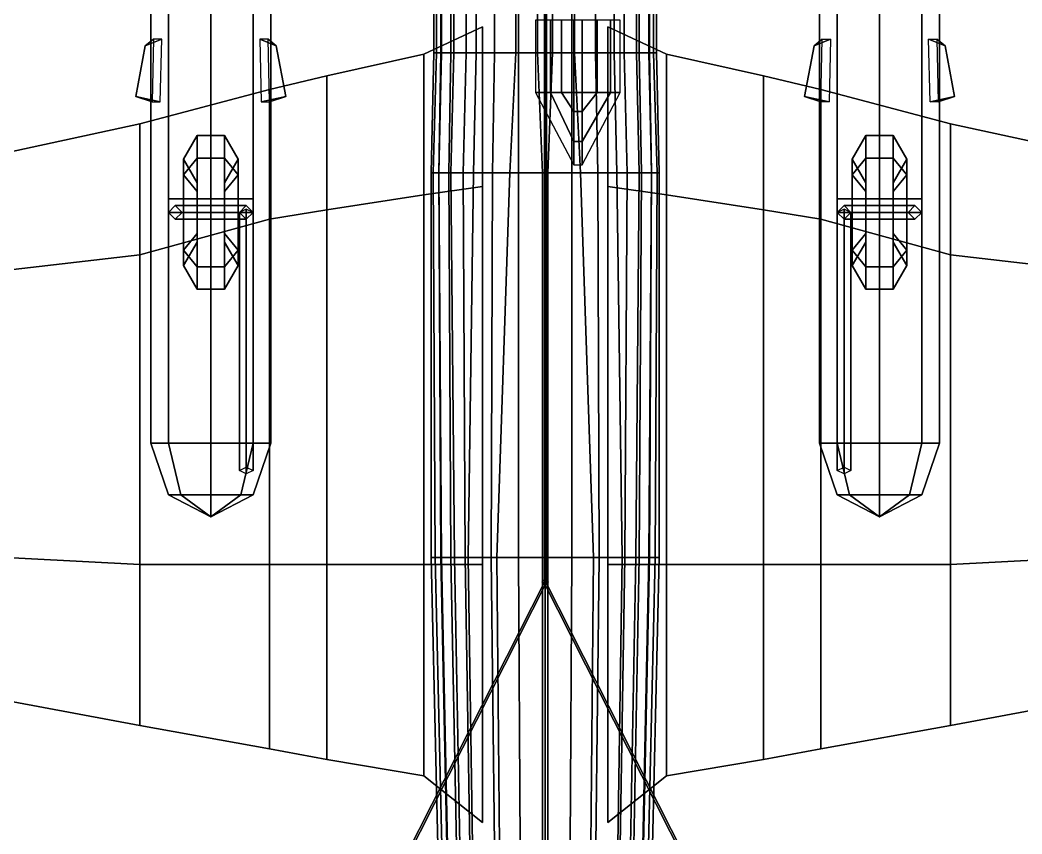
# Model space of a CAD drawing. Header units: millimetres. Extents: x -10.7 to 10.7, y -8.2 to 18.8.
# Drawn here: x -3.85 to 3.49, y -0.98 to 4.98 of the extents above; entities that cross this region are included whole.
import ezdxf

# ---------------------------------------------------------------- set-up
doc = ezdxf.new("R2010")
doc.units = ezdxf.units.MM
for name, color, linetype in [('shassis', 3, 'Continuous'), ('wheel', 2, 'Continuous'), ('wing1', 5, 'Continuous'), ('wing2', 5, 'Continuous')]:
    doc.layers.add(name, color=color, linetype=linetype)

msp = doc.modelspace()

# ---------------------------------------------------------------- linework, layer by layer
for points in [[(-0.815, 6.29, -0.14), (-0.765, 6.29, -0.32), (-0.765, 4.74, -0.32), (-0.815, 4.74, -0.14)], [(-0.815, 6.29, 0.08), (-0.815, 6.29, -0.14), (-0.815, 4.74, -0.14), (-0.815, 4.74, 0.08)], [(-0.795, 6.29, 0.215), (-0.815, 6.29, 0.08), (-0.815, 4.74, 0.08), (-0.795, 4.74, 0.215)], [(-0.76, 6.29, 0.39), (-0.795, 6.29, 0.215), (-0.795, 4.74, 0.215), (-0.76, 4.74, 0.39)], [(-0.765, 6.29, -0.32), (-0.67, 6.29, -0.46), (-0.67, 4.74, -0.46), (-0.765, 4.74, -0.32)], [(-0.69, 6.29, 0.565), (-0.76, 6.29, 0.39), (-0.76, 4.74, 0.39), (-0.69, 4.74, 0.565)], [(-0.58, 6.29, 0.74), (-0.69, 6.29, 0.565), (-0.69, 4.74, 0.565), (-0.58, 4.74, 0.74)], [(-0.67, 6.29, -0.46), (-0.505, 6.29, -0.58), (-0.505, 4.74, -0.58), (-0.67, 4.74, -0.46)], [(-0.37, 6.29, 0.94), (-0.58, 6.29, 0.74), (-0.58, 4.74, 0.74), (-0.37, 4.74, 0.94)], [(-0.505, 6.29, -0.58), (-0.215, 6.29, -0.67), (-0.215, 4.74, -0.67), (-0.505, 4.74, -0.58)], [(-0.195, 6.29, 1.03), (-0.37, 6.29, 0.94), (-0.37, 4.74, 0.94), (-0.195, 4.74, 1.03)], [(-0.215, 6.29, -0.67), (0, 6.29, -0.68), (0, 4.74, -0.68), (-0.215, 4.74, -0.67)], [(-0.055, 6.29, 1.06), (-0.195, 6.29, 1.03), (-0.195, 4.74, 1.03), (-0.055, 4.74, 1.06)], [(-0.055, 4.74, 1.06), (0.055, 4.74, 1.06), (0.055, 6.29, 1.06), (-0.055, 6.29, 1.06)], [(0.215, 4.74, -0.67), (0, 4.74, -0.68), (0, 6.29, -0.68), (0.215, 6.29, -0.67)], [(0.055, 4.74, 1.06), (0.195, 4.74, 1.03), (0.195, 6.29, 1.03), (0.055, 6.29, 1.06)], [(0.195, 4.74, 1.03), (0.37, 4.74, 0.94), (0.37, 6.29, 0.94), (0.195, 6.29, 1.03)], [(0.505, 4.74, -0.58), (0.215, 4.74, -0.67), (0.215, 6.29, -0.67), (0.505, 6.29, -0.58)], [(0.37, 4.74, 0.94), (0.58, 4.74, 0.74), (0.58, 6.29, 0.74), (0.37, 6.29, 0.94)], [(0.67, 4.74, -0.46), (0.505, 4.74, -0.58), (0.505, 6.29, -0.58), (0.67, 6.29, -0.46)], [(0.58, 4.74, 0.74), (0.69, 4.74, 0.565), (0.69, 6.29, 0.565), (0.58, 6.29, 0.74)], [(0.765, 4.74, -0.32), (0.67, 4.74, -0.46), (0.67, 6.29, -0.46), (0.765, 6.29, -0.32)], [(0.69, 4.74, 0.565), (0.76, 4.74, 0.39), (0.76, 6.29, 0.39), (0.69, 6.29, 0.565)], [(0.76, 4.74, 0.39), (0.795, 4.74, 0.215), (0.795, 6.29, 0.215), (0.76, 6.29, 0.39)], [(0.815, 4.74, -0.14), (0.765, 4.74, -0.32), (0.765, 6.29, -0.32), (0.815, 6.29, -0.14)], [(0.795, 4.74, 0.215), (0.815, 4.74, 0.08), (0.815, 6.29, 0.08), (0.795, 6.29, 0.215)], [(0.815, 4.74, 0.08), (0.815, 4.74, -0.14), (0.815, 6.29, -0.14), (0.815, 6.29, 0.08)], [(-0.005, 5.74, -0.67), (-0.005, 5.78, -0.68), (-0.005, 0.86, -1.2287), (-0.005, 0.86, -1.2113)], [(-0.005, 5.78, -0.68), (0.01, 5.74, -0.68), (0.01, 0.86, -1.22), (-0.005, 0.86, -1.2287)], [(0.01, 5.74, -0.68), (-0.005, 5.74, -0.67), (-0.005, 0.86, -1.2113), (0.01, 0.86, -1.22)], [(-0.815, 4.74, -0.14), (-0.765, 4.74, -0.32), (-0.78, 3.86, -0.32), (-0.835, 3.86, -0.11)], [(-0.815, 4.74, 0.08), (-0.815, 4.74, -0.14), (-0.835, 3.86, -0.11), (-0.835, 3.86, 0.105)], [(-0.795, 4.74, 0.215), (-0.815, 4.74, 0.08), (-0.835, 3.86, 0.105), (-0.82, 3.86, 0.215)], [(-0.76, 4.74, 0.39), (-0.795, 4.74, 0.215), (-0.82, 3.86, 0.215), (-0.78, 3.86, 0.39)], [(-0.765, 4.74, -0.32), (-0.67, 4.74, -0.46), (-0.69, 3.86, -0.46), (-0.78, 3.86, -0.32)], [(-0.69, 4.74, 0.565), (-0.76, 4.74, 0.39), (-0.78, 3.86, 0.39), (-0.705, 3.86, 0.565)], [(-0.58, 4.74, 0.74), (-0.69, 4.74, 0.565), (-0.705, 3.86, 0.565), (-0.6, 3.86, 0.74)], [(-0.67, 4.74, -0.46), (-0.505, 4.74, -0.58), (-0.525, 3.86, -0.57), (-0.69, 3.86, -0.46)], [(-0.37, 4.74, 0.94), (-0.58, 4.74, 0.74), (-0.6, 3.86, 0.74), (-0.385, 3.86, 0.94)], [(-0.505, 4.74, -0.58), (-0.215, 4.74, -0.67), (-0.26, 3.86, -0.655), (-0.525, 3.86, -0.57)], [(-0.195, 4.74, 1.03), (-0.37, 4.74, 0.94), (-0.385, 3.86, 0.94), (-0.195, 3.86, 1.025)], [(-0.215, 4.74, -0.67), (0, 4.74, -0.68), (0, 3.86, -0.68), (-0.26, 3.86, -0.655)], [(-0.055, 4.74, 1.06), (-0.195, 4.74, 1.03), (-0.195, 3.86, 1.025), (-0.02, 3.86, 1.06)], [(-0.02, 3.86, 1.06), (0.02, 3.86, 1.06), (0.055, 4.74, 1.06), (-0.055, 4.74, 1.06)], [(0.26, 3.86, -0.655), (0, 3.86, -0.68), (0, 4.74, -0.68), (0.215, 4.74, -0.67)], [(0.02, 3.86, 1.06), (0.195, 3.86, 1.025), (0.195, 4.74, 1.03), (0.055, 4.74, 1.06)], [(0.195, 3.86, 1.025), (0.385, 3.86, 0.94), (0.37, 4.74, 0.94), (0.195, 4.74, 1.03)], [(0.525, 3.86, -0.57), (0.26, 3.86, -0.655), (0.215, 4.74, -0.67), (0.505, 4.74, -0.58)], [(0.385, 3.86, 0.94), (0.6, 3.86, 0.74), (0.58, 4.74, 0.74), (0.37, 4.74, 0.94)], [(0.69, 3.86, -0.46), (0.525, 3.86, -0.57), (0.505, 4.74, -0.58), (0.67, 4.74, -0.46)], [(0.6, 3.86, 0.74), (0.705, 3.86, 0.565), (0.69, 4.74, 0.565), (0.58, 4.74, 0.74)], [(0.78, 3.86, -0.32), (0.69, 3.86, -0.46), (0.67, 4.74, -0.46), (0.765, 4.74, -0.32)], [(0.705, 3.86, 0.565), (0.78, 3.86, 0.39), (0.76, 4.74, 0.39), (0.69, 4.74, 0.565)], [(0.78, 3.86, 0.39), (0.82, 3.86, 0.215), (0.795, 4.74, 0.215), (0.76, 4.74, 0.39)], [(0.835, 3.86, -0.11), (0.78, 3.86, -0.32), (0.765, 4.74, -0.32), (0.815, 4.74, -0.14)], [(0.82, 3.86, 0.215), (0.835, 3.86, 0.105), (0.815, 4.74, 0.08), (0.795, 4.74, 0.215)], [(0.835, 3.86, 0.105), (0.835, 3.86, -0.11), (0.815, 4.74, -0.14), (0.815, 4.74, 0.08)], [(-0.835, 3.86, -0.11), (-0.78, 3.86, -0.32), (-0.76, 1.04, -0.365), (-0.835, 1.04, -0.15)], [(-0.835, 3.86, 0.105), (-0.835, 3.86, -0.11), (-0.835, 1.04, -0.15), (-0.835, 1.04, 0.045)], [(-0.82, 3.86, 0.215), (-0.835, 3.86, 0.105), (-0.835, 1.04, 0.045), (-0.805, 1.04, 0.235)], [(-0.78, 3.86, 0.39), (-0.82, 3.86, 0.215), (-0.805, 1.04, 0.235), (-0.765, 1.04, 0.39)], [(-0.78, 3.86, -0.32), (-0.69, 3.86, -0.46), (-0.665, 1.04, -0.485), (-0.76, 1.04, -0.365)], [(-0.705, 3.86, 0.565), (-0.78, 3.86, 0.39), (-0.765, 1.04, 0.39), (-0.69, 1.04, 0.565)], [(-0.6, 3.86, 0.74), (-0.705, 3.86, 0.565), (-0.69, 1.04, 0.565), (-0.585, 1.04, 0.74)], [(-0.69, 3.86, -0.46), (-0.525, 3.86, -0.57), (-0.565, 1.04, -0.555), (-0.665, 1.04, -0.485)], [(-0.385, 3.86, 0.94), (-0.6, 3.86, 0.74), (-0.585, 1.04, 0.74), (-0.395, 1.04, 0.92)], [(-0.525, 3.86, -0.57), (-0.26, 3.86, -0.655), (-0.355, 1.04, -0.635), (-0.565, 1.04, -0.555)], [(-0.195, 3.86, 1.025), (-0.385, 3.86, 0.94), (-0.395, 1.04, 0.92), (-0.195, 1.04, 1.025)], [(-0.26, 3.86, -0.655), (0, 3.86, -0.68), (0, 1.04, -0.665), (-0.355, 1.04, -0.635)], [(-0.02, 3.86, 1.06), (-0.195, 3.86, 1.025), (-0.195, 1.04, 1.025), (-0.02, 1.04, 1.055)], [(0.02, 3.86, 1.06), (-0.02, 3.86, 1.06), (-0.02, 1.04, 1.055), (0.02, 1.04, 1.055)], [(0.355, 1.04, -0.635), (0, 1.04, -0.665), (0, 3.86, -0.68), (0.26, 3.86, -0.655)], [(0.02, 1.04, 1.055), (0.195, 1.04, 1.025), (0.195, 3.86, 1.025), (0.02, 3.86, 1.06)], [(0.195, 1.04, 1.025), (0.395, 1.04, 0.92), (0.385, 3.86, 0.94), (0.195, 3.86, 1.025)], [(0.565, 1.04, -0.555), (0.355, 1.04, -0.635), (0.26, 3.86, -0.655), (0.525, 3.86, -0.57)], [(0.395, 1.04, 0.92), (0.585, 1.04, 0.74), (0.6, 3.86, 0.74), (0.385, 3.86, 0.94)], [(0.665, 1.04, -0.485), (0.565, 1.04, -0.555), (0.525, 3.86, -0.57), (0.69, 3.86, -0.46)], [(0.585, 1.04, 0.74), (0.69, 1.04, 0.565), (0.705, 3.86, 0.565), (0.6, 3.86, 0.74)], [(0.76, 1.04, -0.365), (0.665, 1.04, -0.485), (0.69, 3.86, -0.46), (0.78, 3.86, -0.32)], [(0.69, 1.04, 0.565), (0.765, 1.04, 0.39), (0.78, 3.86, 0.39), (0.705, 3.86, 0.565)], [(0.835, 1.04, -0.15), (0.76, 1.04, -0.365), (0.78, 3.86, -0.32), (0.835, 3.86, -0.11)], [(0.765, 1.04, 0.39), (0.805, 1.04, 0.235), (0.82, 3.86, 0.215), (0.78, 3.86, 0.39)], [(0.805, 1.04, 0.235), (0.835, 1.04, 0.045), (0.835, 3.86, 0.105), (0.82, 3.86, 0.215)], [(0.835, 1.04, 0.045), (0.835, 1.04, -0.15), (0.835, 3.86, -0.11), (0.835, 3.86, 0.105)], [(-0.805, 1.04, 0.235), (-0.835, 1.04, 0.045), (-0.7862, -1.07, 0.0944), (-0.7579, -1.07, 0.2733)], [(-0.835, 1.04, 0.045), (-0.835, 1.04, -0.15), (-0.7862, -1.07, -0.0892), (-0.7862, -1.07, 0.0944)], [(-0.835, 1.04, -0.15), (-0.76, 1.04, -0.365), (-0.7155, -1.07, -0.2916), (-0.7862, -1.07, -0.0892)], [(-0.765, 1.04, 0.39), (-0.805, 1.04, 0.235), (-0.7579, -1.07, 0.2733), (-0.7202, -1.07, 0.4192)], [(-0.69, 1.04, 0.565), (-0.765, 1.04, 0.39), (-0.7202, -1.07, 0.4192), (-0.6496, -1.07, 0.584)], [(-0.76, 1.04, -0.365), (-0.665, 1.04, -0.485), (-0.6261, -1.07, -0.4046), (-0.7155, -1.07, -0.2916)], [(-0.585, 1.04, 0.74), (-0.69, 1.04, 0.565), (-0.6496, -1.07, 0.584), (-0.5508, -1.07, 0.7487)], [(-0.665, 1.04, -0.485), (-0.565, 1.04, -0.555), (-0.5319, -1.07, -0.4705), (-0.6261, -1.07, -0.4046)], [(-0.395, 1.04, 0.92), (-0.585, 1.04, 0.74), (-0.5508, -1.07, 0.7487), (-0.3719, -1.07, 0.9182)], [(-0.565, 1.04, -0.555), (-0.355, 1.04, -0.635), (-0.3342, -1.07, -0.5458), (-0.5319, -1.07, -0.4705)], [(-0.195, 1.04, 1.025), (-0.395, 1.04, 0.92), (-0.3719, -1.07, 0.9182), (-0.1836, -1.07, 1.017)], [(-0.355, 1.04, -0.635), (0, 1.04, -0.665), (0, -1.07, -0.5741), (-0.3342, -1.07, -0.5458)], [(-0.02, 1.04, 1.055), (-0.195, 1.04, 1.025), (-0.1836, -1.07, 1.017), (-0.0188, -1.07, 1.0453)], [(-0.0188, -1.07, 1.0453), (0.0188, -1.07, 1.0453), (0.02, 1.04, 1.055), (-0.02, 1.04, 1.055)], [(0.3342, -1.07, -0.5458), (0, -1.07, -0.5741), (0, 1.04, -0.665), (0.355, 1.04, -0.635)], [(0.0188, -1.07, 1.0453), (0.1836, -1.07, 1.017), (0.195, 1.04, 1.025), (0.02, 1.04, 1.055)], [(0.1836, -1.07, 1.017), (0.3719, -1.07, 0.9182), (0.395, 1.04, 0.92), (0.195, 1.04, 1.025)], [(0.5319, -1.07, -0.4705), (0.3342, -1.07, -0.5458), (0.355, 1.04, -0.635), (0.565, 1.04, -0.555)], [(0.3719, -1.07, 0.9182), (0.5508, -1.07, 0.7487), (0.585, 1.04, 0.74), (0.395, 1.04, 0.92)], [(0.6261, -1.07, -0.4046), (0.5319, -1.07, -0.4705), (0.565, 1.04, -0.555), (0.665, 1.04, -0.485)], [(0.5508, -1.07, 0.7487), (0.6496, -1.07, 0.584), (0.69, 1.04, 0.565), (0.585, 1.04, 0.74)], [(0.7155, -1.07, -0.2916), (0.6261, -1.07, -0.4046), (0.665, 1.04, -0.485), (0.76, 1.04, -0.365)], [(0.6496, -1.07, 0.584), (0.7202, -1.07, 0.4192), (0.765, 1.04, 0.39), (0.69, 1.04, 0.565)], [(0.7862, -1.07, -0.0892), (0.7155, -1.07, -0.2916), (0.76, 1.04, -0.365), (0.835, 1.04, -0.15)], [(0.7202, -1.07, 0.4192), (0.7579, -1.07, 0.2733), (0.805, 1.04, 0.235), (0.765, 1.04, 0.39)], [(0.7579, -1.07, 0.2733), (0.7862, -1.07, 0.0944), (0.835, 1.04, 0.045), (0.805, 1.04, 0.235)], [(0.7862, -1.07, 0.0944), (0.7862, -1.07, -0.0892), (0.835, 1.04, -0.15), (0.835, 1.04, 0.045)], [(0, 0.885, -1.23), (-0.025, 0.86, -1.23), (-0.025, 0.86, -0.64), (0, 0.885, -0.64)], [(0.025, 0.86, -1.23), (0, 0.885, -1.23), (0, 0.885, -0.64), (0.025, 0.86, -0.64)], [(-0.025, 0.86, -1.23), (0, 0.835, -1.23), (0, 0.835, -0.64), (-0.025, 0.86, -0.64)], [(0, 0.835, -1.23), (0.025, 0.86, -1.23), (0.025, 0.86, -0.64), (0, 0.835, -0.64)]]:
    msp.add_3dface(points)
at = {"color": 4}
for points in [[(0.04, 4.98, 1.2), (-0.07, 4.98, 0.72), (-0.07, 4.45, 0.72), (0.04, 4.45, 1.1)], [(0.12, 4.98, 1.32), (0.04, 4.98, 1.2), (0.04, 4.45, 1.1), (0.12, 4.45, 1.19)], [(0.21, 4.98, 1.35), (0.12, 4.98, 1.32), (0.12, 4.45, 1.19), (0.21, 4.45, 1.23)], [(0.27, 4.98, 1.35), (0.21, 4.98, 1.35), (0.21, 4.45, 1.23), (0.27, 4.45, 1.23)], [(0.27, 4.45, 1.23), (0.38, 4.45, 1.19), (0.38, 4.98, 1.32), (0.27, 4.98, 1.35)], [(0.38, 4.45, 1.19), (0.48, 4.45, 1.1), (0.48, 4.98, 1.2), (0.38, 4.98, 1.32)], [(0.48, 4.45, 1.1), (0.55, 4.45, 0.72), (0.55, 4.98, 0.72), (0.48, 4.98, 1.2)], [(0.04, 4.45, 1.1), (-0.07, 4.45, 0.72), (0.21, 3.92, 0.97), (0.21, 4.09, 1.1)], [(0.12, 4.45, 1.19), (0.04, 4.45, 1.1), (0.21, 4.09, 1.1), (0.21, 4.31, 1.19)], [(0.21, 4.45, 1.23), (0.12, 4.45, 1.19), (0.21, 4.31, 1.19), (0.21, 4.45, 1.23)], [(0.21, 4.45, 1.23), (0.21, 4.31, 1.19), (0.27, 4.31, 1.19), (0.27, 4.45, 1.23)], [(0.27, 4.31, 1.19), (0.27, 4.09, 1.1), (0.48, 4.45, 1.1), (0.38, 4.45, 1.19)], [(0.27, 4.45, 1.23), (0.27, 4.31, 1.19), (0.38, 4.45, 1.19), (0.27, 4.45, 1.23)], [(0.27, 4.09, 1.1), (0.27, 3.92, 0.97), (0.55, 4.45, 0.72), (0.48, 4.45, 1.1)], [(0.21, 4.31, 1.19), (0.21, 4.09, 1.1), (0.27, 4.09, 1.1), (0.27, 4.31, 1.19)], [(0.21, 4.09, 1.1), (0.21, 3.92, 0.97), (0.27, 3.92, 0.97), (0.27, 4.09, 1.1)]]:
    msp.add_3dface(points, dxfattribs=at)
at = {"layer": 'shassis'}
for points in [[(-2.71, 3.62, -1.92), (-2.76, 3.57, -1.97), (-2.76, 3.57, -0.35), (-2.71, 3.62, -0.35)], [(-2.19, 3.62, -1.92), (-2.14, 3.57, -1.97), (-2.76, 3.57, -1.97), (-2.71, 3.62, -1.92)], [(-2.66, 3.57, -1.87), (-2.71, 3.62, -1.92), (-2.71, 3.62, -0.35), (-2.66, 3.57, -0.35)], [(-2.24, 3.57, -1.87), (-2.19, 3.62, -1.92), (-2.71, 3.62, -1.92), (-2.66, 3.57, -1.87)], [(-2.19, 3.62, -1.92), (-2.24, 3.57, -1.87), (-2.24, 3.57, -0.35), (-2.19, 3.62, -0.35)], [(-2.14, 3.57, -1.97), (-2.19, 3.62, -1.92), (-2.19, 3.62, -0.35), (-2.14, 3.57, -0.35)], [(2.19, 3.62, -1.92), (2.14, 3.57, -1.97), (2.14, 3.57, -0.35), (2.19, 3.62, -0.35)], [(2.71, 3.62, -1.92), (2.76, 3.57, -1.97), (2.14, 3.57, -1.97), (2.19, 3.62, -1.92)], [(2.24, 3.57, -1.87), (2.19, 3.62, -1.92), (2.19, 3.62, -0.35), (2.24, 3.57, -0.35)], [(2.66, 3.57, -1.87), (2.71, 3.62, -1.92), (2.19, 3.62, -1.92), (2.24, 3.57, -1.87)], [(2.71, 3.62, -1.92), (2.66, 3.57, -1.87), (2.66, 3.57, -0.35), (2.71, 3.62, -0.35)], [(2.76, 3.57, -1.97), (2.71, 3.62, -1.92), (2.71, 3.62, -0.35), (2.76, 3.57, -0.35)], [(-2.76, 3.57, -1.97), (-2.71, 3.52, -1.92), (-2.71, 3.52, -0.35), (-2.76, 3.57, -0.35)], [(-2.14, 3.57, -1.97), (-2.19, 3.52, -1.92), (-2.71, 3.52, -1.92), (-2.76, 3.57, -1.97)], [(-2.71, 3.52, -1.92), (-2.66, 3.57, -1.87), (-2.66, 3.57, -0.35), (-2.71, 3.52, -0.35)], [(-2.19, 3.52, -1.92), (-2.24, 3.57, -1.87), (-2.66, 3.57, -1.87), (-2.71, 3.52, -1.92)], [(-2.19, 3.5934, -1.6458), (-2.24, 3.57, -1.69), (-2.24, 1.6786, -0.689), (-2.19, 1.702, -0.6448)], [(-2.24, 3.57, -1.69), (-2.19, 3.52, -1.7201), (-2.19, 1.6552, -0.7332), (-2.24, 1.6786, -0.689)], [(-2.24, 3.57, -1.87), (-2.19, 3.52, -1.92), (-2.19, 3.52, -0.35), (-2.24, 3.57, -0.35)], [(-2.14, 3.57, -1.69), (-2.19, 3.5934, -1.6458), (-2.19, 1.702, -0.6448), (-2.14, 1.6786, -0.689)], [(-2.19, 3.52, -1.7201), (-2.14, 3.57, -1.69), (-2.14, 1.6786, -0.689), (-2.19, 1.6552, -0.7332)], [(-2.19, 3.52, -1.92), (-2.14, 3.57, -1.97), (-2.14, 3.57, -0.35), (-2.19, 3.52, -0.35)], [(2.19, 3.5934, -1.6458), (2.14, 3.57, -1.69), (2.14, 1.6786, -0.689), (2.19, 1.702, -0.6448)], [(2.14, 3.57, -1.97), (2.19, 3.52, -1.92), (2.19, 3.52, -0.35), (2.14, 3.57, -0.35)], [(2.14, 3.57, -1.69), (2.19, 3.52, -1.7201), (2.19, 1.6552, -0.7332), (2.14, 1.6786, -0.689)], [(2.76, 3.57, -1.97), (2.71, 3.52, -1.92), (2.19, 3.52, -1.92), (2.14, 3.57, -1.97)], [(2.24, 3.57, -1.69), (2.19, 3.5934, -1.6458), (2.19, 1.702, -0.6448), (2.24, 1.6786, -0.689)], [(2.19, 3.52, -1.92), (2.24, 3.57, -1.87), (2.24, 3.57, -0.35), (2.19, 3.52, -0.35)], [(2.19, 3.52, -1.7201), (2.24, 3.57, -1.69), (2.24, 1.6786, -0.689), (2.19, 1.6552, -0.7332)], [(2.71, 3.52, -1.92), (2.66, 3.57, -1.87), (2.24, 3.57, -1.87), (2.19, 3.52, -1.92)], [(2.66, 3.57, -1.87), (2.71, 3.52, -1.92), (2.71, 3.52, -0.35), (2.66, 3.57, -0.35)], [(2.71, 3.52, -1.92), (2.76, 3.57, -1.97), (2.76, 3.57, -0.35), (2.71, 3.52, -0.35)]]:
    msp.add_3dface(points, dxfattribs=at)
at = {"layer": 'wheel'}
for points in [[(-2.55, 3.9682, -2.3182), (-2.65, 3.8458, -2.1958), (-2.65, 3.96, -1.92), (-2.55, 4.1332, -1.92)], [(-2.55, 4.1332, -1.92), (-2.65, 3.96, -1.92), (-2.65, 3.8458, -1.6442), (-2.55, 3.9682, -1.5218)], [(-2.35, 3.9682, -2.3182), (-2.55, 3.9682, -2.3182), (-2.55, 4.1332, -1.92), (-2.35, 4.1332, -1.92)], [(-2.35, 4.1332, -1.92), (-2.55, 4.1332, -1.92), (-2.55, 3.9682, -1.5218), (-2.35, 3.9682, -1.5218)], [(-2.25, 3.8458, -2.1958), (-2.35, 3.9682, -2.3182), (-2.35, 4.1332, -1.92), (-2.25, 3.96, -1.92)], [(-2.25, 3.96, -1.92), (-2.35, 4.1332, -1.92), (-2.35, 3.9682, -1.5218), (-2.25, 3.8458, -1.6442)], [(2.35, 4.1332, -1.92), (2.25, 3.96, -1.92), (2.25, 3.8458, -1.6442), (2.35, 3.9682, -1.5218)], [(2.35, 3.9682, -2.3182), (2.25, 3.8458, -2.1958), (2.25, 3.96, -1.92), (2.35, 4.1332, -1.92)], [(2.55, 4.1332, -1.92), (2.35, 4.1332, -1.92), (2.35, 3.9682, -1.5218), (2.55, 3.9682, -1.5218)], [(2.55, 3.9682, -2.3182), (2.35, 3.9682, -2.3182), (2.35, 4.1332, -1.92), (2.55, 4.1332, -1.92)], [(2.65, 3.96, -1.92), (2.55, 4.1332, -1.92), (2.55, 3.9682, -1.5218), (2.65, 3.8458, -1.6442)], [(2.65, 3.8458, -2.1958), (2.55, 3.9682, -2.3182), (2.55, 4.1332, -1.92), (2.65, 3.96, -1.92)], [(-2.55, 3.57, -2.4832), (-2.65, 3.57, -2.31), (-2.65, 3.8458, -2.1958), (-2.55, 3.9682, -2.3182)], [(-2.55, 3.9682, -1.5218), (-2.65, 3.8458, -1.6442), (-2.65, 3.57, -1.53), (-2.55, 3.57, -1.3568)], [(-2.35, 3.57, -2.4832), (-2.55, 3.57, -2.4832), (-2.55, 3.9682, -2.3182), (-2.35, 3.9682, -2.3182)], [(-2.35, 3.9682, -1.5218), (-2.55, 3.9682, -1.5218), (-2.55, 3.57, -1.3568), (-2.35, 3.57, -1.3568)], [(-2.25, 3.57, -2.31), (-2.35, 3.57, -2.4832), (-2.35, 3.9682, -2.3182), (-2.25, 3.8458, -2.1958)], [(-2.25, 3.8458, -1.6442), (-2.35, 3.9682, -1.5218), (-2.35, 3.57, -1.3568), (-2.25, 3.57, -1.53)], [(2.35, 3.9682, -1.5218), (2.25, 3.8458, -1.6442), (2.25, 3.57, -1.53), (2.35, 3.57, -1.3568)], [(2.35, 3.57, -2.4832), (2.25, 3.57, -2.31), (2.25, 3.8458, -2.1958), (2.35, 3.9682, -2.3182)], [(2.55, 3.57, -2.4832), (2.35, 3.57, -2.4832), (2.35, 3.9682, -2.3182), (2.55, 3.9682, -2.3182)], [(2.55, 3.9682, -1.5218), (2.35, 3.9682, -1.5218), (2.35, 3.57, -1.3568), (2.55, 3.57, -1.3568)], [(2.65, 3.8458, -1.6442), (2.55, 3.9682, -1.5218), (2.55, 3.57, -1.3568), (2.65, 3.57, -1.53)], [(2.65, 3.57, -2.31), (2.55, 3.57, -2.4832), (2.55, 3.9682, -2.3182), (2.65, 3.8458, -2.1958)], [(-2.65, 3.8458, -2.1958), (-2.55, 3.7233, -2.0733), (-2.55, 3.7868, -1.92), (-2.65, 3.96, -1.92)], [(-2.65, 3.96, -1.92), (-2.55, 3.7868, -1.92), (-2.55, 3.7233, -1.7667), (-2.65, 3.8458, -1.6442)], [(-2.35, 3.7233, -2.0733), (-2.25, 3.8458, -2.1958), (-2.25, 3.96, -1.92), (-2.35, 3.7868, -1.92)], [(-2.35, 3.7868, -1.92), (-2.25, 3.96, -1.92), (-2.25, 3.8458, -1.6442), (-2.35, 3.7233, -1.7667)], [(2.25, 3.8458, -2.1958), (2.35, 3.7233, -2.0733), (2.35, 3.7868, -1.92), (2.25, 3.96, -1.92)], [(2.25, 3.96, -1.92), (2.35, 3.7868, -1.92), (2.35, 3.7233, -1.7667), (2.25, 3.8458, -1.6442)], [(2.55, 3.7233, -2.0733), (2.65, 3.8458, -2.1958), (2.65, 3.96, -1.92), (2.55, 3.7868, -1.92)], [(2.55, 3.7868, -1.92), (2.65, 3.96, -1.92), (2.65, 3.8458, -1.6442), (2.55, 3.7233, -1.7667)], [(-2.65, 3.57, -2.31), (-2.55, 3.57, -2.1368), (-2.55, 3.7233, -2.0733), (-2.65, 3.8458, -2.1958)], [(-2.65, 3.8458, -1.6442), (-2.55, 3.7233, -1.7667), (-2.55, 3.57, -1.7032), (-2.65, 3.57, -1.53)], [(-2.35, 3.57, -2.1368), (-2.25, 3.57, -2.31), (-2.25, 3.8458, -2.1958), (-2.35, 3.7233, -2.0733)], [(-2.35, 3.7233, -1.7667), (-2.25, 3.8458, -1.6442), (-2.25, 3.57, -1.53), (-2.35, 3.57, -1.7032)], [(2.25, 3.8458, -1.6442), (2.35, 3.7233, -1.7667), (2.35, 3.57, -1.7032), (2.25, 3.57, -1.53)], [(2.25, 3.57, -2.31), (2.35, 3.57, -2.1368), (2.35, 3.7233, -2.0733), (2.25, 3.8458, -2.1958)], [(2.55, 3.7233, -1.7667), (2.65, 3.8458, -1.6442), (2.65, 3.57, -1.53), (2.55, 3.57, -1.7032)], [(2.55, 3.57, -2.1368), (2.65, 3.57, -2.31), (2.65, 3.8458, -2.1958), (2.55, 3.7233, -2.0733)], [(-2.55, 3.3532, -1.92), (-2.55, 3.7233, -1.7667), (-2.55, 3.7868, -1.92), (-2.55, 3.4167, -2.0733)], [(-2.55, 3.57, -2.1368), (-2.55, 3.4167, -2.0733), (-2.55, 3.7868, -1.92), (-2.55, 3.7233, -2.0733)], [(-2.35, 3.4167, -1.7667), (-2.35, 3.7868, -1.92), (-2.35, 3.7233, -1.7667), (-2.35, 3.57, -1.7032)], [(-2.35, 3.7868, -1.92), (-2.35, 3.4167, -1.7667), (-2.35, 3.3532, -1.92), (-2.35, 3.7233, -2.0733)], [(2.35, 3.57, -2.1368), (2.35, 3.4167, -2.0733), (2.35, 3.7868, -1.92), (2.35, 3.7233, -2.0733)], [(2.35, 3.3532, -1.92), (2.35, 3.7233, -1.7667), (2.35, 3.7868, -1.92), (2.35, 3.4167, -2.0733)], [(2.55, 3.4167, -1.7667), (2.55, 3.7868, -1.92), (2.55, 3.7233, -1.7667), (2.55, 3.57, -1.7032)], [(2.55, 3.7868, -1.92), (2.55, 3.4167, -1.7667), (2.55, 3.3532, -1.92), (2.55, 3.7233, -2.0733)], [(-2.55, 3.57, -1.7032), (-2.55, 3.7233, -1.7667), (-2.55, 3.3532, -1.92), (-2.55, 3.4167, -1.7667)], [(-2.35, 3.3532, -1.92), (-2.35, 3.4167, -2.0733), (-2.35, 3.57, -2.1368), (-2.35, 3.7233, -2.0733)], [(2.35, 3.57, -1.7032), (2.35, 3.7233, -1.7667), (2.35, 3.3532, -1.92), (2.35, 3.4167, -1.7667)], [(2.55, 3.3532, -1.92), (2.55, 3.4167, -2.0733), (2.55, 3.57, -2.1368), (2.55, 3.7233, -2.0733)], [(-2.65, 3.2942, -2.1958), (-2.55, 3.4167, -2.0733), (-2.55, 3.57, -2.1368), (-2.65, 3.57, -2.31)], [(-2.55, 3.1718, -2.3182), (-2.65, 3.2942, -2.1958), (-2.65, 3.57, -2.31), (-2.55, 3.57, -2.4832)], [(-2.65, 3.57, -1.53), (-2.55, 3.57, -1.7032), (-2.55, 3.4167, -1.7667), (-2.65, 3.2942, -1.6442)], [(-2.55, 3.57, -1.3568), (-2.65, 3.57, -1.53), (-2.65, 3.2942, -1.6442), (-2.55, 3.1718, -1.5218)], [(-2.35, 3.1718, -2.3182), (-2.55, 3.1718, -2.3182), (-2.55, 3.57, -2.4832), (-2.35, 3.57, -2.4832)], [(-2.35, 3.57, -1.3568), (-2.55, 3.57, -1.3568), (-2.55, 3.1718, -1.5218), (-2.35, 3.1718, -1.5218)], [(-2.35, 3.4167, -2.0733), (-2.25, 3.2942, -2.1958), (-2.25, 3.57, -2.31), (-2.35, 3.57, -2.1368)], [(-2.25, 3.2942, -2.1958), (-2.35, 3.1718, -2.3182), (-2.35, 3.57, -2.4832), (-2.25, 3.57, -2.31)], [(-2.35, 3.57, -1.7032), (-2.25, 3.57, -1.53), (-2.25, 3.2942, -1.6442), (-2.35, 3.4167, -1.7667)], [(-2.25, 3.57, -1.53), (-2.35, 3.57, -1.3568), (-2.35, 3.1718, -1.5218), (-2.25, 3.2942, -1.6442)], [(2.35, 3.57, -1.3568), (2.25, 3.57, -1.53), (2.25, 3.2942, -1.6442), (2.35, 3.1718, -1.5218)], [(2.25, 3.57, -1.53), (2.35, 3.57, -1.7032), (2.35, 3.4167, -1.7667), (2.25, 3.2942, -1.6442)], [(2.25, 3.2942, -2.1958), (2.35, 3.4167, -2.0733), (2.35, 3.57, -2.1368), (2.25, 3.57, -2.31)], [(2.35, 3.1718, -2.3182), (2.25, 3.2942, -2.1958), (2.25, 3.57, -2.31), (2.35, 3.57, -2.4832)], [(2.55, 3.1718, -2.3182), (2.35, 3.1718, -2.3182), (2.35, 3.57, -2.4832), (2.55, 3.57, -2.4832)], [(2.55, 3.57, -1.3568), (2.35, 3.57, -1.3568), (2.35, 3.1718, -1.5218), (2.55, 3.1718, -1.5218)], [(2.65, 3.57, -1.53), (2.55, 3.57, -1.3568), (2.55, 3.1718, -1.5218), (2.65, 3.2942, -1.6442)], [(2.55, 3.57, -1.7032), (2.65, 3.57, -1.53), (2.65, 3.2942, -1.6442), (2.55, 3.4167, -1.7667)], [(2.55, 3.4167, -2.0733), (2.65, 3.2942, -2.1958), (2.65, 3.57, -2.31), (2.55, 3.57, -2.1368)], [(2.65, 3.2942, -2.1958), (2.55, 3.1718, -2.3182), (2.55, 3.57, -2.4832), (2.65, 3.57, -2.31)], [(-2.65, 3.18, -1.92), (-2.55, 3.3532, -1.92), (-2.55, 3.4167, -2.0733), (-2.65, 3.2942, -2.1958)], [(-2.65, 3.2942, -1.6442), (-2.55, 3.4167, -1.7667), (-2.55, 3.3532, -1.92), (-2.65, 3.18, -1.92)], [(-2.35, 3.3532, -1.92), (-2.25, 3.18, -1.92), (-2.25, 3.2942, -2.1958), (-2.35, 3.4167, -2.0733)], [(-2.35, 3.4167, -1.7667), (-2.25, 3.2942, -1.6442), (-2.25, 3.18, -1.92), (-2.35, 3.3532, -1.92)], [(2.25, 3.18, -1.92), (2.35, 3.3532, -1.92), (2.35, 3.4167, -2.0733), (2.25, 3.2942, -2.1958)], [(2.25, 3.2942, -1.6442), (2.35, 3.4167, -1.7667), (2.35, 3.3532, -1.92), (2.25, 3.18, -1.92)], [(2.55, 3.3532, -1.92), (2.65, 3.18, -1.92), (2.65, 3.2942, -2.1958), (2.55, 3.4167, -2.0733)], [(2.55, 3.4167, -1.7667), (2.65, 3.2942, -1.6442), (2.65, 3.18, -1.92), (2.55, 3.3532, -1.92)], [(-2.55, 3.0068, -1.92), (-2.65, 3.18, -1.92), (-2.65, 3.2942, -2.1958), (-2.55, 3.1718, -2.3182)], [(-2.55, 3.1718, -1.5218), (-2.65, 3.2942, -1.6442), (-2.65, 3.18, -1.92), (-2.55, 3.0068, -1.92)], [(-2.25, 3.18, -1.92), (-2.35, 3.0068, -1.92), (-2.35, 3.1718, -2.3182), (-2.25, 3.2942, -2.1958)], [(-2.25, 3.2942, -1.6442), (-2.35, 3.1718, -1.5218), (-2.35, 3.0068, -1.92), (-2.25, 3.18, -1.92)], [(2.35, 3.1718, -1.5218), (2.25, 3.2942, -1.6442), (2.25, 3.18, -1.92), (2.35, 3.0068, -1.92)], [(2.35, 3.0068, -1.92), (2.25, 3.18, -1.92), (2.25, 3.2942, -2.1958), (2.35, 3.1718, -2.3182)], [(2.65, 3.2942, -1.6442), (2.55, 3.1718, -1.5218), (2.55, 3.0068, -1.92), (2.65, 3.18, -1.92)], [(2.65, 3.18, -1.92), (2.55, 3.0068, -1.92), (2.55, 3.1718, -2.3182), (2.65, 3.2942, -2.1958)], [(-2.35, 3.0068, -1.92), (-2.55, 3.0068, -1.92), (-2.55, 3.1718, -2.3182), (-2.35, 3.1718, -2.3182)], [(-2.35, 3.1718, -1.5218), (-2.55, 3.1718, -1.5218), (-2.55, 3.0068, -1.92), (-2.35, 3.0068, -1.92)], [(2.55, 3.1718, -1.5218), (2.35, 3.1718, -1.5218), (2.35, 3.0068, -1.92), (2.55, 3.0068, -1.92)], [(2.55, 3.0068, -1.92), (2.35, 3.0068, -1.92), (2.35, 3.1718, -2.3182), (2.55, 3.1718, -2.3182)]]:
    msp.add_3dface(points, dxfattribs=at)
at = {"layer": 'wing1'}
for points in [[(-2.7611, 5.31, -0.0389), (-2.89, 5.31, -0.35), (-2.89, 1.88, -0.35), (-2.7611, 1.88, -0.0389)], [(-2.89, 5.31, -0.35), (-2.7611, 5.31, -0.76), (-2.7611, 1.88, -0.76), (-2.89, 1.88, -0.35)], [(-2.45, 5.31, 0.09), (-2.7611, 5.31, -0.0389), (-2.7611, 1.88, -0.0389), (-2.45, 1.88, 0.09)], [(-2.7611, 5.31, -0.76), (-2.45, 5.31, -0.96), (-2.45, 3.67, -1.05), (-2.7611, 3.67, -0.76)], [(-2.45, 5.31, -0.96), (-2.1389, 5.31, -0.76), (-2.1389, 3.67, -0.76), (-2.45, 3.67, -1.05)], [(-2.1389, 5.31, -0.0389), (-2.45, 5.31, 0.09), (-2.45, 1.88, 0.09), (-2.1389, 1.88, -0.0389)], [(-2.1389, 5.31, -0.76), (-2.01, 5.31, -0.35), (-2.01, 1.88, -0.35), (-2.1389, 1.88, -0.76)], [(-2.01, 5.31, -0.35), (-2.1389, 5.31, -0.0389), (-2.1389, 1.88, -0.0389), (-2.01, 1.88, -0.35)], [(-0.89, 3.7, 0.4), (-0.46, 3.76, 0.68), (-0.46, 4.93, 0.07), (-0.89, 4.73, -0.11)], [(-0.89, 4.73, -0.11), (-0.46, 4.93, 0.07), (-0.46, 3.76, -0.33), (-0.89, 3.7, -0.37)], [(-3, 4.42, -0.18), (-2.82, 4.38, -0.18), (-2.81, 4.84, -0.18), (-2.93, 4.79, -0.18)], [(-2.87, 4.84, -0.33), (-2.88, 4.38, -0.33), (-3, 4.42, -0.33), (-2.93, 4.79, -0.33)], [(-2.93, 4.79, -0.33), (-3, 4.42, -0.33), (-3, 4.42, -0.18), (-2.93, 4.79, -0.18)], [(-2.93, 4.79, -0.18), (-2.81, 4.84, -0.18), (-2.87, 4.84, -0.33), (-2.93, 4.79, -0.33)], [(-1.97, 4.79, -0.33), (-2.03, 4.84, -0.33), (-2.09, 4.84, -0.18), (-1.97, 4.79, -0.18)], [(-2.09, 4.84, -0.18), (-2.08, 4.38, -0.18), (-1.9, 4.42, -0.18), (-1.97, 4.79, -0.18)], [(-1.9, 4.42, -0.33), (-2.02, 4.38, -0.33), (-2.03, 4.84, -0.33), (-1.97, 4.79, -0.33)], [(-1.97, 4.79, -0.18), (-1.9, 4.42, -0.18), (-1.9, 4.42, -0.33), (-1.97, 4.79, -0.33)], [(-1.6, 3.59, 0.1), (-0.89, 3.7, 0.4), (-0.89, 4.73, -0.11), (-1.6, 4.57, -0.37)], [(-1.6, 4.57, -0.37), (-0.89, 4.73, -0.11), (-0.89, 3.7, -0.37), (-1.6, 3.59, -0.59)], [(-2.02, 3.52, -0.06), (-1.6, 3.59, 0.1), (-1.6, 4.57, -0.37), (-2.02, 4.47, -0.52)], [(-2.02, 4.47, -0.52), (-1.6, 4.57, -0.37), (-1.6, 3.59, -0.59), (-2.02, 3.52, -0.72)], [(-3, 4.42, -0.33), (-2.88, 4.38, -0.33), (-2.82, 4.38, -0.18), (-3, 4.42, -0.18)], [(-2.97, 3.26, -0.06), (-2.02, 3.52, -0.06), (-2.02, 4.47, -0.52), (-2.97, 4.22, -0.52)], [(-2.97, 4.22, -0.52), (-2.02, 4.47, -0.52), (-2.02, 3.52, -0.72), (-2.97, 3.26, -0.72)], [(-1.9, 4.42, -0.18), (-2.08, 4.38, -0.18), (-2.02, 4.38, -0.33), (-1.9, 4.42, -0.33)], [(-6.24, 2.88, 0.2), (-2.97, 3.26, -0.06), (-2.97, 4.22, -0.52), (-6.24, 3.51, -0.07)], [(-6.24, 3.51, -0.07), (-2.97, 4.22, -0.52), (-2.97, 3.26, -0.72), (-6.24, 2.88, -0.22)], [(-0.89, 0.99, 0.4), (-0.46, 0.99, 0.68), (-0.46, 3.76, 0.68), (-0.89, 3.7, 0.4)], [(-0.46, 3.76, -0.33), (-0.46, 0.99, -0.33), (-0.89, 0.99, -0.37), (-0.89, 3.7, -0.37)], [(-1.6, 0.99, 0.1), (-0.89, 0.99, 0.4), (-0.89, 3.7, 0.4), (-1.6, 3.59, 0.1)], [(-0.89, 3.7, -0.37), (-0.89, 0.99, -0.37), (-1.6, 0.99, -0.59), (-1.6, 3.59, -0.59)], [(-2.7611, 3.67, -0.76), (-2.45, 3.67, -1.05), (-2.45, 1.88, -1.05), (-2.7611, 1.88, -0.76)], [(-2.45, 3.67, -1.05), (-2.1389, 3.67, -0.76), (-2.1389, 1.88, -0.76), (-2.45, 1.88, -1.05)], [(-2.02, 0.99, -0.06), (-1.6, 0.99, 0.1), (-1.6, 3.59, 0.1), (-2.02, 3.52, -0.06)], [(-1.6, 3.59, -0.59), (-1.6, 0.99, -0.59), (-2.02, 0.99, -0.72), (-2.02, 3.52, -0.72)], [(-2.97, 0.99, -0.06), (-2.02, 0.99, -0.06), (-2.02, 3.52, -0.06), (-2.97, 3.26, -0.06)], [(-2.02, 3.52, -0.72), (-2.02, 0.99, -0.72), (-2.97, 0.99, -0.72), (-2.97, 3.26, -0.72)], [(-6.24, 1.16, 0.2), (-2.97, 0.99, -0.06), (-2.97, 3.26, -0.06), (-6.24, 2.88, 0.2)], [(-2.97, 3.26, -0.72), (-2.97, 0.99, -0.72), (-6.24, 1.16, -0.22), (-6.24, 2.88, -0.22)], [(-2.7611, 1.5, -0.35), (-2.89, 1.88, -0.35), (-2.7611, 1.88, -0.76), (-2.67, 1.5, -0.57)], [(-2.67, 1.5, -0.13), (-2.7611, 1.88, -0.0389), (-2.89, 1.88, -0.35), (-2.7611, 1.5, -0.35)], [(-2.67, 1.5, -0.57), (-2.7611, 1.88, -0.76), (-2.45, 1.88, -1.05), (-2.45, 1.5, -0.6611)], [(-2.45, 1.5, -0.0389), (-2.45, 1.88, 0.09), (-2.7611, 1.88, -0.0389), (-2.67, 1.5, -0.13)], [(-2.45, 1.5, -0.6611), (-2.45, 1.88, -1.05), (-2.1389, 1.88, -0.76), (-2.23, 1.5, -0.57)], [(-2.23, 1.5, -0.13), (-2.1389, 1.88, -0.0389), (-2.45, 1.88, 0.09), (-2.45, 1.5, -0.0389)], [(-2.23, 1.5, -0.57), (-2.1389, 1.88, -0.76), (-2.01, 1.88, -0.35), (-2.1389, 1.5, -0.35)], [(-2.1389, 1.5, -0.35), (-2.01, 1.88, -0.35), (-2.1389, 1.88, -0.0389), (-2.23, 1.5, -0.13)], [(-2.45, 1.34, -0.35), (-2.7611, 1.5, -0.35), (-2.67, 1.5, -0.57), (-2.45, 1.34, -0.35)], [(-2.45, 1.34, -0.35), (-2.67, 1.5, -0.13), (-2.7611, 1.5, -0.35), (-2.45, 1.34, -0.35)], [(-2.45, 1.34, -0.35), (-2.67, 1.5, -0.57), (-2.45, 1.5, -0.6611), (-2.45, 1.34, -0.35)], [(-2.45, 1.34, -0.35), (-2.45, 1.5, -0.0389), (-2.67, 1.5, -0.13), (-2.45, 1.34, -0.35)], [(-2.45, 1.34, -0.35), (-2.45, 1.5, -0.6611), (-2.23, 1.5, -0.57), (-2.45, 1.34, -0.35)], [(-2.45, 1.34, -0.35), (-2.23, 1.5, -0.57), (-2.1389, 1.5, -0.35), (-2.45, 1.34, -0.35)], [(-2.45, 1.34, -0.35), (-2.1389, 1.5, -0.35), (-2.23, 1.5, -0.13), (-2.45, 1.34, -0.35)], [(-2.45, 1.34, -0.35), (-2.23, 1.5, -0.13), (-2.45, 1.5, -0.0389), (-2.45, 1.34, -0.35)], [(-6.24, 0.42, -0.07), (-2.97, -0.19, -0.52), (-2.97, 0.99, -0.06), (-6.24, 1.16, 0.2)], [(-6.24, 1.16, -0.22), (-2.97, 0.99, -0.72), (-2.97, -0.19, -0.52), (-6.24, 0.42, -0.07)], [(-2.97, -0.19, -0.52), (-2.02, -0.36, -0.52), (-2.02, 0.99, -0.06), (-2.97, 0.99, -0.06)], [(-2.97, 0.99, -0.72), (-2.02, 0.99, -0.72), (-2.02, -0.36, -0.52), (-2.97, -0.19, -0.52)], [(-2.02, -0.36, -0.52), (-1.6, -0.44, -0.37), (-1.6, 0.99, 0.1), (-2.02, 0.99, -0.06)], [(-2.02, 0.99, -0.72), (-1.6, 0.99, -0.59), (-1.6, -0.44, -0.37), (-2.02, -0.36, -0.52)], [(-1.6, -0.44, -0.37), (-0.89, -0.56, -0.11), (-0.89, 0.99, 0.4), (-1.6, 0.99, 0.1)], [(-1.6, 0.99, -0.59), (-0.89, 0.99, -0.37), (-0.89, -0.56, -0.11), (-1.6, -0.44, -0.37)], [(-0.89, -0.56, -0.11), (-0.46, -0.9, 0.07), (-0.46, 0.99, 0.68), (-0.89, 0.99, 0.4)], [(-0.89, 0.99, -0.37), (-0.46, 0.99, -0.33), (-0.46, -0.9, 0.07), (-0.89, -0.56, -0.11)], [(0.01, 0.86, -1.22), (-0.005, 0.86, -1.2113), (-3.4, -5.84, 0.7), (-3.38, -5.84, 0.69)], [(-0.005, 0.86, -1.2113), (-0.005, 0.86, -1.2287), (-3.4, -5.84, 0.68), (-3.4, -5.84, 0.7)], [(-0.005, 0.86, -1.2287), (0.01, 0.86, -1.22), (-3.38, -5.84, 0.69), (-3.4, -5.84, 0.68)]]:
    msp.add_3dface(points, dxfattribs=at)
at = {"layer": 'wing2'}
for points in [[(2.1389, 5.31, -0.76), (2.01, 5.31, -0.35), (2.01, 1.88, -0.35), (2.1389, 1.88, -0.76)], [(2.01, 5.31, -0.35), (2.1389, 5.31, -0.0389), (2.1389, 1.88, -0.0389), (2.01, 1.88, -0.35)], [(2.45, 5.31, -0.96), (2.1389, 5.31, -0.76), (2.1389, 3.67, -0.76), (2.45, 3.67, -1.05)], [(2.1389, 5.31, -0.0389), (2.45, 5.31, 0.09), (2.45, 1.88, 0.09), (2.1389, 1.88, -0.0389)], [(2.7611, 5.31, -0.76), (2.45, 5.31, -0.96), (2.45, 3.67, -1.05), (2.7611, 3.67, -0.76)], [(2.45, 5.31, 0.09), (2.7611, 5.31, -0.0389), (2.7611, 1.88, -0.0389), (2.45, 1.88, 0.09)], [(2.89, 5.31, -0.35), (2.7611, 5.31, -0.76), (2.7611, 1.88, -0.76), (2.89, 1.88, -0.35)], [(2.7611, 5.31, -0.0389), (2.89, 5.31, -0.35), (2.89, 1.88, -0.35), (2.7611, 1.88, -0.0389)], [(0.89, 3.7, 0.4), (0.46, 3.76, 0.68), (0.46, 4.93, 0.07), (0.89, 4.73, -0.11)], [(0.89, 4.73, -0.11), (0.46, 4.93, 0.07), (0.46, 3.76, -0.33), (0.89, 3.7, -0.37)], [(2.09, 4.84, -0.18), (2.08, 4.38, -0.18), (1.9, 4.42, -0.18), (1.97, 4.79, -0.18)], [(1.9, 4.42, -0.33), (2.02, 4.38, -0.33), (2.03, 4.84, -0.33), (1.97, 4.79, -0.33)], [(1.97, 4.79, -0.18), (1.9, 4.42, -0.18), (1.9, 4.42, -0.33), (1.97, 4.79, -0.33)], [(1.97, 4.79, -0.33), (2.03, 4.84, -0.33), (2.09, 4.84, -0.18), (1.97, 4.79, -0.18)], [(2.93, 4.79, -0.18), (2.81, 4.84, -0.18), (2.87, 4.84, -0.33), (2.93, 4.79, -0.33)], [(3, 4.42, -0.18), (2.82, 4.38, -0.18), (2.81, 4.84, -0.18), (2.93, 4.79, -0.18)], [(2.87, 4.84, -0.33), (2.88, 4.38, -0.33), (3, 4.42, -0.33), (2.93, 4.79, -0.33)], [(2.93, 4.79, -0.33), (3, 4.42, -0.33), (3, 4.42, -0.18), (2.93, 4.79, -0.18)], [(1.6, 3.59, 0.1), (0.89, 3.7, 0.4), (0.89, 4.73, -0.11), (1.6, 4.57, -0.37)], [(1.6, 4.57, -0.37), (0.89, 4.73, -0.11), (0.89, 3.7, -0.37), (1.6, 3.59, -0.59)], [(2.02, 4.47, -0.52), (1.6, 4.57, -0.37), (1.6, 3.59, -0.59), (2.02, 3.52, -0.72)], [(2.02, 3.52, -0.06), (1.6, 3.59, 0.1), (1.6, 4.57, -0.37), (2.02, 4.47, -0.52)], [(1.9, 4.42, -0.18), (2.08, 4.38, -0.18), (2.02, 4.38, -0.33), (1.9, 4.42, -0.33)], [(2.97, 4.22, -0.52), (2.02, 4.47, -0.52), (2.02, 3.52, -0.72), (2.97, 3.26, -0.72)], [(2.97, 3.26, -0.06), (2.02, 3.52, -0.06), (2.02, 4.47, -0.52), (2.97, 4.22, -0.52)], [(3, 4.42, -0.33), (2.88, 4.38, -0.33), (2.82, 4.38, -0.18), (3, 4.42, -0.18)], [(6.24, 3.51, -0.07), (2.97, 4.22, -0.52), (2.97, 3.26, -0.72), (6.24, 2.88, -0.22)], [(6.24, 2.88, 0.2), (2.97, 3.26, -0.06), (2.97, 4.22, -0.52), (6.24, 3.51, -0.07)], [(0.46, 3.76, -0.33), (0.46, 0.99, -0.33), (0.89, 0.99, -0.37), (0.89, 3.7, -0.37)], [(0.89, 0.99, 0.4), (0.46, 0.99, 0.68), (0.46, 3.76, 0.68), (0.89, 3.7, 0.4)], [(0.89, 3.7, -0.37), (0.89, 0.99, -0.37), (1.6, 0.99, -0.59), (1.6, 3.59, -0.59)], [(1.6, 0.99, 0.1), (0.89, 0.99, 0.4), (0.89, 3.7, 0.4), (1.6, 3.59, 0.1)], [(2.45, 3.67, -1.05), (2.1389, 3.67, -0.76), (2.1389, 1.88, -0.76), (2.45, 1.88, -1.05)], [(2.7611, 3.67, -0.76), (2.45, 3.67, -1.05), (2.45, 1.88, -1.05), (2.7611, 1.88, -0.76)], [(1.6, 3.59, -0.59), (1.6, 0.99, -0.59), (2.02, 0.99, -0.72), (2.02, 3.52, -0.72)], [(2.02, 0.99, -0.06), (1.6, 0.99, 0.1), (1.6, 3.59, 0.1), (2.02, 3.52, -0.06)], [(2.02, 3.52, -0.72), (2.02, 0.99, -0.72), (2.97, 0.99, -0.72), (2.97, 3.26, -0.72)], [(2.97, 0.99, -0.06), (2.02, 0.99, -0.06), (2.02, 3.52, -0.06), (2.97, 3.26, -0.06)], [(2.97, 3.26, -0.72), (2.97, 0.99, -0.72), (6.24, 1.16, -0.22), (6.24, 2.88, -0.22)], [(6.24, 1.16, 0.2), (2.97, 0.99, -0.06), (2.97, 3.26, -0.06), (6.24, 2.88, 0.2)], [(2.23, 1.5, -0.57), (2.1389, 1.88, -0.76), (2.01, 1.88, -0.35), (2.1389, 1.5, -0.35)], [(2.1389, 1.5, -0.35), (2.01, 1.88, -0.35), (2.1389, 1.88, -0.0389), (2.23, 1.5, -0.13)], [(2.45, 1.5, -0.6611), (2.45, 1.88, -1.05), (2.1389, 1.88, -0.76), (2.23, 1.5, -0.57)], [(2.23, 1.5, -0.13), (2.1389, 1.88, -0.0389), (2.45, 1.88, 0.09), (2.45, 1.5, -0.0389)], [(2.67, 1.5, -0.57), (2.7611, 1.88, -0.76), (2.45, 1.88, -1.05), (2.45, 1.5, -0.6611)], [(2.45, 1.5, -0.0389), (2.45, 1.88, 0.09), (2.7611, 1.88, -0.0389), (2.67, 1.5, -0.13)], [(2.7611, 1.5, -0.35), (2.89, 1.88, -0.35), (2.7611, 1.88, -0.76), (2.67, 1.5, -0.57)], [(2.67, 1.5, -0.13), (2.7611, 1.88, -0.0389), (2.89, 1.88, -0.35), (2.7611, 1.5, -0.35)], [(2.45, 1.34, -0.35), (2.1389, 1.5, -0.35), (2.23, 1.5, -0.13), (2.45, 1.34, -0.35)], [(2.45, 1.34, -0.35), (2.23, 1.5, -0.57), (2.1389, 1.5, -0.35), (2.45, 1.34, -0.35)], [(2.45, 1.34, -0.35), (2.23, 1.5, -0.13), (2.45, 1.5, -0.0389), (2.45, 1.34, -0.35)], [(2.45, 1.34, -0.35), (2.45, 1.5, -0.6611), (2.23, 1.5, -0.57), (2.45, 1.34, -0.35)], [(2.45, 1.34, -0.35), (2.67, 1.5, -0.13), (2.7611, 1.5, -0.35), (2.45, 1.34, -0.35)], [(2.45, 1.34, -0.35), (2.45, 1.5, -0.0389), (2.67, 1.5, -0.13), (2.45, 1.34, -0.35)], [(2.45, 1.34, -0.35), (2.67, 1.5, -0.57), (2.45, 1.5, -0.6611), (2.45, 1.34, -0.35)], [(2.45, 1.34, -0.35), (2.7611, 1.5, -0.35), (2.67, 1.5, -0.57), (2.45, 1.34, -0.35)], [(6.24, 1.16, -0.22), (2.97, 0.99, -0.72), (2.97, -0.19, -0.52), (6.24, 0.42, -0.07)], [(6.24, 0.42, -0.07), (2.97, -0.19, -0.52), (2.97, 0.99, -0.06), (6.24, 1.16, 0.2)], [(0.89, -0.56, -0.11), (0.46, -0.9, 0.07), (0.46, 0.99, 0.68), (0.89, 0.99, 0.4)], [(0.89, 0.99, -0.37), (0.46, 0.99, -0.33), (0.46, -0.9, 0.07), (0.89, -0.56, -0.11)], [(1.6, -0.44, -0.37), (0.89, -0.56, -0.11), (0.89, 0.99, 0.4), (1.6, 0.99, 0.1)], [(1.6, 0.99, -0.59), (0.89, 0.99, -0.37), (0.89, -0.56, -0.11), (1.6, -0.44, -0.37)], [(2.02, 0.99, -0.72), (1.6, 0.99, -0.59), (1.6, -0.44, -0.37), (2.02, -0.36, -0.52)], [(2.02, -0.36, -0.52), (1.6, -0.44, -0.37), (1.6, 0.99, 0.1), (2.02, 0.99, -0.06)], [(2.97, 0.99, -0.72), (2.02, 0.99, -0.72), (2.02, -0.36, -0.52), (2.97, -0.19, -0.52)], [(2.97, -0.19, -0.52), (2.02, -0.36, -0.52), (2.02, 0.99, -0.06), (2.97, 0.99, -0.06)], [(0.005, 0.86, -1.2287), (-0.01, 0.86, -1.22), (3.38, -5.84, 0.69), (3.4, -5.84, 0.68)], [(-0.01, 0.86, -1.22), (0.005, 0.86, -1.2113), (3.4, -5.84, 0.7), (3.38, -5.84, 0.69)], [(0.005, 0.86, -1.2113), (0.005, 0.86, -1.2287), (3.4, -5.84, 0.68), (3.4, -5.84, 0.7)]]:
    msp.add_3dface(points, dxfattribs=at)

doc.saveas('drawing.dxf')
